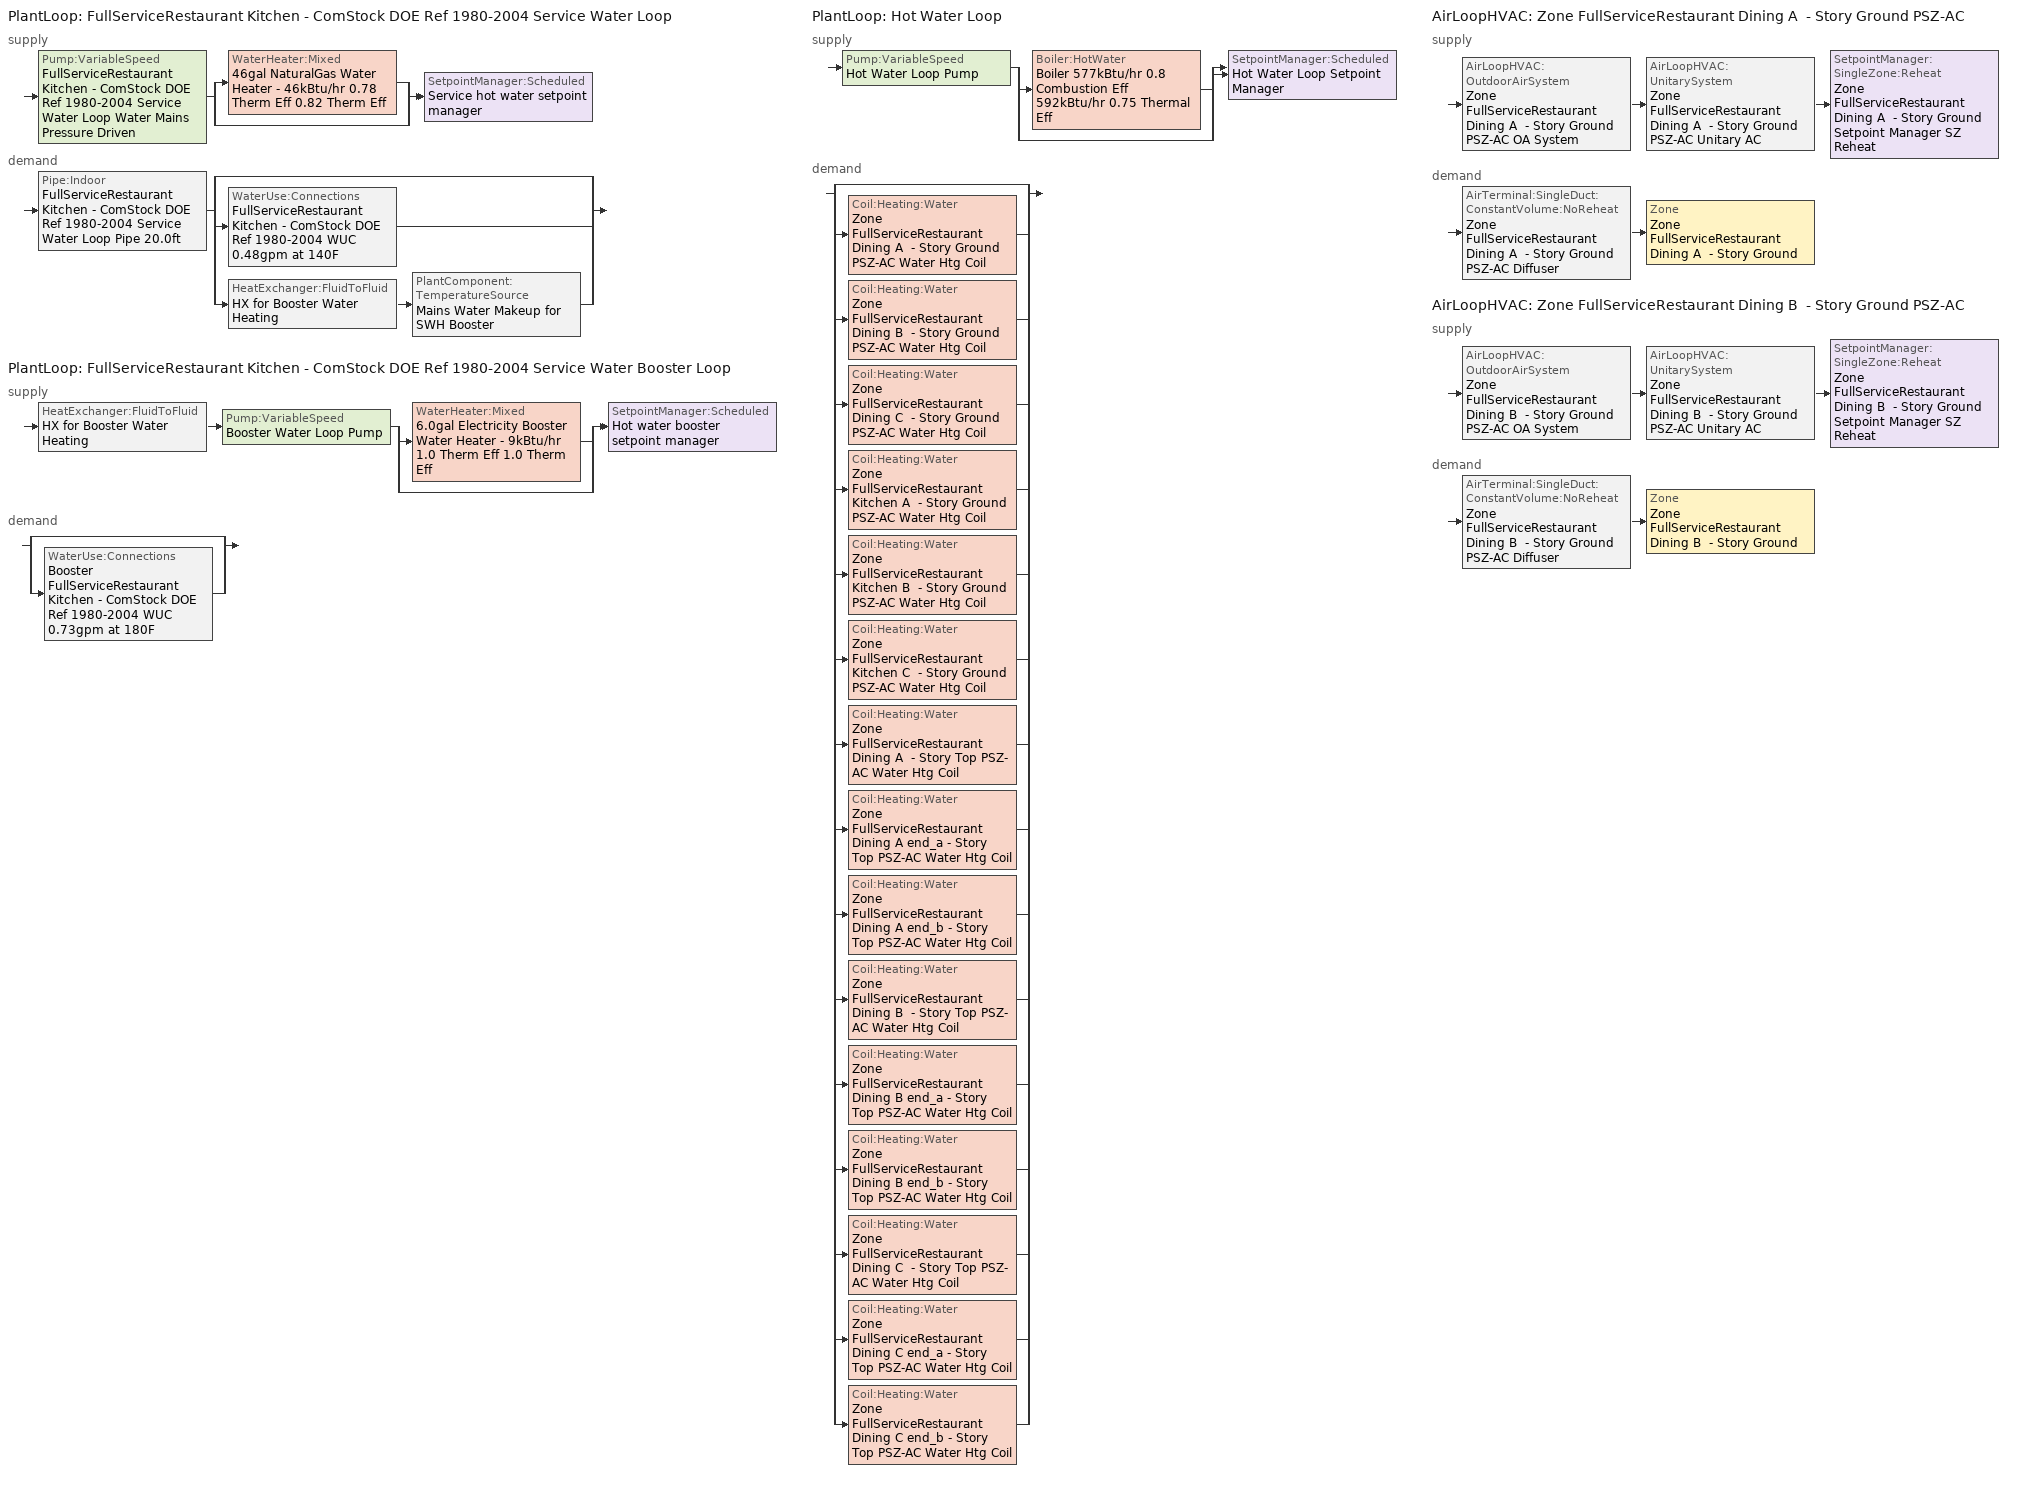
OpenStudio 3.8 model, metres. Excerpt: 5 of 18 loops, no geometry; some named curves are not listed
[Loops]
PlantLoop 'FullServiceRestaurant Kitchen - ComStock DOE Ref 1980-2004 Service Water Loop'
 supply: Pump:VariableSpeed 'FullServiceRestaurant Kitchen - ComStock DOE Ref 1980-2004 Service Water Loop Water Mains Pressure Driven' > split
  | WaterHeater:Mixed '46gal NaturalGas Water Heater - 46kBtu/hr 0.78 Therm Eff 0.82 Therm Eff'
  | bypass
  join > SetpointManager:Scheduled 'Service hot water setpoint manager'
 demand: Pipe:Indoor 'FullServiceRestaurant Kitchen - ComStock DOE Ref 1980-2004 Service Water Loop Pipe 20.0ft' > split
  | bypass
  | WaterUse:Connections 'FullServiceRestaurant Kitchen - ComStock DOE Ref 1980-2004 WUC 0.48gpm at 140F'
  | HeatExchanger:FluidToFluid 'HX for Booster Water Heating' > PlantComponent:TemperatureSource 'Mains Water Makeup for SWH Booster'
PlantLoop 'FullServiceRestaurant Kitchen - ComStock DOE Ref 1980-2004 Service Water Booster Loop'
 supply: HeatExchanger:FluidToFluid 'HX for Booster Water Heating' > Pump:VariableSpeed 'Booster Water Loop Pump' > split
  | WaterHeater:Mixed '6.0gal Electricity Booster Water Heater - 9kBtu/hr 1.0 Therm Eff 1.0 Therm Eff'
  | bypass
  join > SetpointManager:Scheduled 'Hot water booster setpoint manager'
 demand: split
  | bypass
  | WaterUse:Connections 'Booster FullServiceRestaurant Kitchen - ComStock DOE Ref 1980-2004 WUC 0.73gpm at 180F'
PlantLoop 'Hot Water Loop'
 supply: Pump:VariableSpeed 'Hot Water Loop Pump' > split
  | Boiler:HotWater 'Boiler 577kBtu/hr 0.8 Combustion Eff 592kBtu/hr 0.75 Thermal Eff'
  | bypass
  join > SetpointManager:Scheduled 'Hot Water Loop Setpoint Manager'
 demand: split
  | bypass
  | Coil:Heating:Water 'Zone FullServiceRestaurant Dining A  - Story Ground PSZ-AC Water Htg Coil'
  | Coil:Heating:Water 'Zone FullServiceRestaurant Dining B  - Story Ground PSZ-AC Water Htg Coil'
  | Coil:Heating:Water 'Zone FullServiceRestaurant Dining C  - Story Ground PSZ-AC Water Htg Coil'
  | Coil:Heating:Water 'Zone FullServiceRestaurant Kitchen A  - Story Ground PSZ-AC Water Htg Coil'
  | Coil:Heating:Water 'Zone FullServiceRestaurant Kitchen B  - Story Ground PSZ-AC Water Htg Coil'
  | Coil:Heating:Water 'Zone FullServiceRestaurant Kitchen C  - Story Ground PSZ-AC Water Htg Coil'
  | Coil:Heating:Water 'Zone FullServiceRestaurant Dining A  - Story Top PSZ-AC Water Htg Coil'
  | Coil:Heating:Water 'Zone FullServiceRestaurant Dining A end_a - Story Top PSZ-AC Water Htg Coil'
  | Coil:Heating:Water 'Zone FullServiceRestaurant Dining A end_b - Story Top PSZ-AC Water Htg Coil'
  | Coil:Heating:Water 'Zone FullServiceRestaurant Dining B  - Story Top PSZ-AC Water Htg Coil'
  | Coil:Heating:Water 'Zone FullServiceRestaurant Dining B end_a - Story Top PSZ-AC Water Htg Coil'
  | Coil:Heating:Water 'Zone FullServiceRestaurant Dining B end_b - Story Top PSZ-AC Water Htg Coil'
  | Coil:Heating:Water 'Zone FullServiceRestaurant Dining C  - Story Top PSZ-AC Water Htg Coil'
  | Coil:Heating:Water 'Zone FullServiceRestaurant Dining C end_a - Story Top PSZ-AC Water Htg Coil'
  | Coil:Heating:Water 'Zone FullServiceRestaurant Dining C end_b - Story Top PSZ-AC Water Htg Coil'
AirLoopHVAC 'Zone FullServiceRestaurant Dining A  - Story Ground PSZ-AC'
 supply: AirLoopHVAC:OutdoorAirSystem 'Zone FullServiceRestaurant Dining A  - Story Ground PSZ-AC OA System' > AirLoopHVAC:UnitarySystem 'Zone FullServiceRestaurant Dining A  - Story Ground PSZ-AC Unitary AC' > SetpointManager:SingleZone:Reheat 'Zone FullServiceRestaurant Dining A  - Story Ground Setpoint Manager SZ Reheat'
 demand: AirTerminal:SingleDuct:ConstantVolume:NoReheat 'Zone FullServiceRestaurant Dining A  - Story Ground PSZ-AC Diffuser' > Zone 'Zone FullServiceRestaurant Dining A  - Story Ground'
AirLoopHVAC 'Zone FullServiceRestaurant Dining B  - Story Ground PSZ-AC'
 supply: AirLoopHVAC:OutdoorAirSystem 'Zone FullServiceRestaurant Dining B  - Story Ground PSZ-AC OA System' > AirLoopHVAC:UnitarySystem 'Zone FullServiceRestaurant Dining B  - Story Ground PSZ-AC Unitary AC' > SetpointManager:SingleZone:Reheat 'Zone FullServiceRestaurant Dining B  - Story Ground Setpoint Manager SZ Reheat'
 demand: AirTerminal:SingleDuct:ConstantVolume:NoReheat 'Zone FullServiceRestaurant Dining B  - Story Ground PSZ-AC Diffuser' > Zone 'Zone FullServiceRestaurant Dining B  - Story Ground'
[Construction]
Uninsulated copper pipe 0.75in type L: Copper pipe 0.75in type L
[Material]
Copper pipe 0.75in type L: Roughness=Smooth; Thickness {m}=0.001143; Conductivity {W/m-K}=386; Density {kg/m3}=8906.27; Specific Heat {J/kg-K}=385.1856; Thermal Absorptance=0.9; Solar Absorptance=0.7; Visible Absorptance=0.7
[Sizing:Zone] Zone Cooling Design Supply Air Temperature Input Method=SupplyAirTemperature; Zone Cooling Design Supply Air Temperature {C}=12.7778; Zone Cooling Design Supply Air Temperature Difference {deltaC}=11.11; Zone Heating Design Supply Air Temperature Input Method=SupplyAirTemperature; Zone Heating Design Supply Air Temperature {C}=50; Zone Heating Design Supply Air Temperature Difference {deltaC}=11.11; Zone Cooling Design Supply Air Humidity Ratio {kg-H2O/kg-air}=0.0085; Zone Heating Design Supply Air Humidity Ratio {kg-H2O/kg-air}=0.008; Cooling Design Air Flow Method=DesignDay; Heating Design Air Flow Method=DesignDay; Account for Dedicated Outdoor Air System=No; Dedicated Outdoor Air System Control Strategy=NeutralSupplyAir; Dedicated Outdoor Air Low Setpoint Temperature for Design {C}=autosize; Dedicated Outdoor Air High Setpoint Temperature for Design {C}=autosize; Zone Load Sizing Method=Sensible Load Only No Latent Load; Zone Latent Cooling Design Supply Air Humidity Ratio Input Method=HumidityRatioDifference; Zone Cooling Design Supply Air Humidity Ratio Difference {kgWater/kgDryAir}=0.005; Zone Latent Heating Design Supply Air Humidity Ratio Input Method=HumidityRatioDifference; Zone Humidification Design Supply Air Humidity Ratio Difference {kgWater/kgDryAir}=0.005
Zone FullServiceRestaurant Dining A  - Story Ground; Zone FullServiceRestaurant Dining B  - Story Ground
[Zone equipment]
Zone FullServiceRestaurant Dining A  - Story Ground: Zone FullServiceRestaurant Kitchen A  - Story Ground Transfer Air Source, Zone FullServiceRestaurant Dining A  - Story Ground PSZ-AC Diffuser
Zone FullServiceRestaurant Dining B  - Story Ground: Zone FullServiceRestaurant Kitchen B  - Story Ground Transfer Air Source, Zone FullServiceRestaurant Dining B  - Story Ground PSZ-AC Diffuser
[Fan:ZoneExhaust] Availability Schedule=RestaurantSitDown Kitchen_Exhaust_SCH; Fan Total Efficiency=0.0273754; Pressure Rise {Pa}=124.544; System Availability Manager Coupling Mode=Decoupled
Name | Maximum Flow Rate {m3/s}
Zone FullServiceRestaurant Kitchen A  - Story Ground Transfer Air Source | 0.0977721
Zone FullServiceRestaurant Kitchen B  - Story Ground Transfer Air Source | 0.0569023
[WaterUse:Connections] Drain Water Heat Exchanger Type=None; Drain Water Heat Exchanger Destination=Plant
Name | Water Use Equipment Name 1
Booster FullServiceRestaurant Kitchen - ComStock DOE Ref 1980-2004 WUC 0.73gpm at 180F | Booster FullServiceRestaurant Kitchen - ComStock DOE Ref 1980-2004 Service Water Use 0.73gpm at 180F
FullServiceRestaurant Kitchen - ComStock DOE Ref 1980-2004 WUC 0.48gpm at 140F | FullServiceRestaurant Kitchen - ComStock DOE Ref 1980-2004 Service Water Use 0.48gpm at 140F
[WaterUse:Equipment:Definition] Sensible Fraction Schedule=Fraction Sensible - 0.2; Latent Fraction Schedule=Fraction Latent - 0.05
Name | Peak Flow Rate {m3/s} | Target Temperature Schedule
Booster FullServiceRestaurant Kitchen - ComStock DOE Ref 1980-2004 Service Water Use Def 0.73gpm | 4.57508e-05 | Mixed Water At Faucet Temp - 180F
FullServiceRestaurant Kitchen - ComStock DOE Ref 1980-2004 Service Water Use Def 0.48gpm | 3.05005e-05 | Mixed Water At Faucet Temp - 140F
[WaterUse:Equipment] Flow Rate Fraction Schedule=RestaurantSitDown BLDG_SWH_SCH
Name | Water Use Equipment Definition
Booster FullServiceRestaurant Kitchen - ComStock DOE Ref 1980-2004 Service Water Use 0.73gpm at 180F | Booster FullServiceRestaurant Kitchen - ComStock DOE Ref 1980-2004 Service Water Use Def 0.73gpm
FullServiceRestaurant Kitchen - ComStock DOE Ref 1980-2004 Service Water Use 0.48gpm at 140F | FullServiceRestaurant Kitchen - ComStock DOE Ref 1980-2004 Service Water Use Def 0.48gpm
[PlantLoop] Glycol Concentration=0; Load Distribution Scheme=Optimal
Name | Maximum Loop Temperature {C} | Minimum Loop Temperature {C} | Maximum Loop Flow Rate {m3/s} | Plant Loop Volume {m3} | Fluid Type
FullServiceRestaurant Kitchen - ComStock DOE Ref 1980-2004 Service Water Loop | 60 | 10 | 0.000411757 | 0.0494108
FullServiceRestaurant Kitchen - ComStock DOE Ref 1980-2004 Service Water Booster Loop |  |  | 4.57508e-05 | 0.00549009
Hot Water Loop |  | 10 | 0.00319656 | 0.383587 | Water
[Sizing:Plant] Loop Type=Heating; Sizing Option=NonCoincident; Zone Timesteps in Averaging Window=1; Coincident Sizing Factor Mode=None
Name | Design Loop Exit Temperature {C} | Loop Design Temperature Difference {deltaC}
FullServiceRestaurant Kitchen - ComStock DOE Ref 1980-2004 Service Water Loop | 60 | 5
FullServiceRestaurant Kitchen - ComStock DOE Ref 1980-2004 Service Water Booster Loop | 82.2222 | 5
Hot Water Loop | 82.2222 | 11.1111
[SetpointManager:Scheduled] Control Variable=Temperature
Name | Schedule | Setpoint Node or NodeList
Service hot water setpoint manager | Service Water Loop Temp - 140F | FullServiceRestaurant Kitchen - ComStock DOE Ref 1980-2004 Service Water Loop Supply Outlet Node
Hot water booster setpoint manager | Service Water Booster Temp - 180.00000000000006F | FullServiceRestaurant Kitchen - ComStock DOE Ref 1980-2004 Service Water Booster Loop Supply Outlet Node
Hot Water Loop Setpoint Manager | Hot Water Loop Temp - 180F | Hot Water Loop Supply Outlet Node
[Pump:VariableSpeed] Coefficient 1 of the Part Load Performance Curve=0; Coefficient 2 of the Part Load Performance Curve=3.2485; Coefficient 3 of the Part Load Performance Curve=-4.7443; Coefficient 4 of the Part Load Performance Curve=2.5294; Pump Control Type=Intermittent; Skin Loss Radiative Fraction=0.5; Design Power Sizing Method=PowerPerFlowPerPressure; Design Electric Power per Unit Flow Rate {W/(m3/s)}=348701.1; Design Shaft Power per Unit Flow Rate per Unit Head {W-s/m3-Pa}=1.28205; Design Minimum Flow Rate Fraction=0
Name | Rated Flow Rate {m3/s} | Rated Pump Head {Pa} | Rated Power Consumption {W} | Motor Efficiency | Minimum Flow Rate {m3/s}
FullServiceRestaurant Kitchen - ComStock DOE Ref 1980-2004 Service Water Loop Water Mains Pressure Driven | 0.000411757 | 0.001 | 6.39871e-07 | 0.825
Booster Water Loop Pump | 4.57508e-05 | 0 | 0 | 1 | 0
Hot Water Loop Pump | 0.00319656 | 179344 | 874.976 | 0.84
[WaterHeater:Mixed] Deadband Temperature Difference {deltaC}=2; Heater Control Type=Cycle; Off Cycle Parasitic Fuel Consumption Rate {W}=0; Off Cycle Parasitic Heat Fraction to Tank=0; On Cycle Parasitic Fuel Consumption Rate {W}=0; On Cycle Parasitic Heat Fraction to Tank=0; Ambient Temperature Indicator=Schedule; Use Side Effectiveness=1; Source Side Effectiveness=1; Use Side Design Flow Rate {m3/s}=autosize; Source Side Design Flow Rate {m3/s}=autosize; Indirect Water Heating Recovery Time {hr}=1.5; Source Side Flow Control Mode=IndirectHeatPrimarySetpoint
Name | Tank Volume {m3} | Setpoint Temperature Schedule | Maximum Temperature Limit {C} | Heater Maximum Capacity {W} | Heater Fuel Type | Heater Thermal Efficiency | Off Cycle Parasitic Fuel Type | On Cycle Parasitic Fuel Type | Ambient Temperature Schedule | Off Cycle Loss Coefficient to Ambient Temperature {W/K} | On Cycle Loss Coefficient to Ambient Temperature {W/K}
46gal NaturalGas Water Heater - 46kBtu/hr 0.78 Therm Eff 0.82 Therm Eff | 0.172938 | Service Water Loop Temp - 140F | 60 | 13389.1 | NaturalGas | 0.82 | NaturalGas | NaturalGas | Water Heater Ambient Temp Schedule - 70.0f | 5.00171 | 5.00171
6.0gal Electricity Booster Water Heater - 9kBtu/hr 1.0 Therm Eff 1.0 Therm Eff | 0.0227125 | Service Water Booster Temp - 180.00000000000006F | 82.2222 | 2570.7 | Electricity | 1 | Electricity | Electricity | Water Heater Ambient Temp Schedule - 70.0 | 1.05486 | 1.05486
[WaterHeater:Sizing] Design Mode=PeakDraw; Time Storage Can Meet Peak Draw {hr}=0.538503; Time for Tank Recovery {hr}=0; Nominal Tank Volume for Autosizing Plant Connections {m3}=1
46gal NaturalGas Water Heater - 46kBtu/hr 0.78 Therm Eff 0.82 Therm Eff; 6.0gal Electricity Booster Water Heater - 9kBtu/hr 1.0 Therm Eff 1.0 Therm Eff
[Pipe:Indoor]
FullServiceRestaurant Kitchen - ComStock DOE Ref 1980-2004 Service Water Loop Pipe 20.0ft: Construction=Uninsulated copper pipe 0.75in type L; Environment Type=Schedule; Ambient Temperature Schedule=FullServiceRestaurant Kitchen - ComStock DOE Ref 1980-2004 Service Water Loop Piping Air Temp - 70F; Ambient Air Velocity Schedule=FullServiceRestaurant Kitchen - ComStock DOE Ref 1980-2004 Service Water Loop Piping Air Velocity - 0.67mph; Pipe Inside Diameter {m}=0.019939; Pipe Length {m}=6.096
[HeatExchanger:FluidToFluid]
HX for Booster Water Heating: Loop Demand Side Design Flow Rate {m3/s}=4.57508e-05; Loop Supply Side Design Flow Rate {m3/s}=4.57508e-05; Heat Exchange Model Type=Ideal; Heat Exchanger U-Factor Times Area Value {W/K}=55.7532; Control Type=UncontrolledOn; Minimum Temperature Difference to Activate Heat Exchanger {deltaC}=0.01; Heat Transfer Metering End Use Type=LoopToLoop; Component Override Cooling Control Temperature Mode=Loop; Sizing Factor=1; Operation Minimum Temperature Limit {C}=0; Operation Maximum Temperature Limit {C}=100
[PlantComponent:TemperatureSource]
Mains Water Makeup for SWH Booster: Design Volume Flow Rate {m3/s}=0.000411757; Temperature Specification Type=Scheduled; Source Temperature {C}=8; Source Temperature Schedule=Mains Water Temperature
[EnergyManagementSystem:Sensor]
Mains_Water_Temp_Sen: Output Variable or Output Meter Index Key=Environment; Output Variable or Output Meter=Site Mains Water Temperature
[EnergyManagementSystem:Actuator]
Mains_Water_Temp_Act: Actuated Component=Mains Water Temperature; Actuated Component Type=Schedule:Constant; Actuated Component Control Type=Schedule Value
[EnergyManagementSystem:Program]
Mains_Water_Prg: SET Mains_Water_Temp_Act = Mains_Water_Temp_Sen
[EnergyManagementSystem:ProgramCallingManager]
Mains_Water_Prg_Mgr: BeginTimestepBeforePredictor; Mains_Water_Prg
[Refrigeration:System] Minimum Condensing Temperature {C}=21; Refrigeration System Working Fluid Type=R404a; Suction Temperature Control Type=ConstantSuctionTemperature
Name | Refrigeration Condenser
Medium Temperature | Refrigeration Condenser Air Cooled 1
Low Temperature | Refrigeration Condenser Air Cooled 2
[Refrigeration:Compressor] Rated Return Gas Temperature {C}=18.3; Rated Subcooling {deltaC}=0
Name | Refrigeration Compressor Power Curve | Refrigeration Compressor Capacity Curve
Refrigeration Compressor 1 | MT_compressor_power_smallandold | MT_compressor_capacity_smallandold
Refrigeration Compressor 2 | LT_compressor_power_smallandold | LT_compressor_capacity_smallandold
[Refrigeration:Condenser:AirCooled] Rated Subcooling Temperature Difference {deltaC}=0; Condenser Fan Speed Control Type=VariableSpeed; Minimum Fan Air Flow Ratio=0
Name | Rated Effective Total Heat Rejection Rate Curve | Rated Fan Power {W}
Refrigeration Condenser Air Cooled 1 | Condenser Heat Rejection Function of Temperature | 96.7135
Refrigeration Condenser Air Cooled 2 | Condenser Heat Rejection Function of Temperature 1 | 71.5931
[Boiler:HotWater]
Boiler 577kBtu/hr 0.8 Combustion Eff 592kBtu/hr 0.75 Thermal Eff: Fuel Type=NaturalGas; Nominal Capacity {W}=146143; Nominal Thermal Efficiency=0.75; Efficiency Curve Temperature Evaluation Variable=LeavingBoiler; Normalized Boiler Efficiency Curve=Boiler with No Minimum Turndown; Design Water Flow Rate {m3/s}=0.00319656; Minimum Part Load Ratio=0; Maximum Part Load Ratio=1.2; Optimum Part Load Ratio=1; Water Outlet Upper Temperature Limit {C}=95; Boiler Flow Mode=LeavingSetpointModulated; On Cycle Parasitic Electric Load {W}=0; Off Cycle Parasitic Fuel Load {W}=0; Sizing Factor=1
[AirLoopHVAC] Design Return Air Flow Fraction of Supply Air Flow=1
Name | Availability Schedule | Design Supply Air Flow Rate {m3/s}
Zone FullServiceRestaurant Dining A  - Story Ground PSZ-AC | Zone FullServiceRestaurant Dining A  - Story Ground PSZ-AC Occ Sch | 0.21048
Zone FullServiceRestaurant Dining B  - Story Ground PSZ-AC | Zone FullServiceRestaurant Dining B  - Story Ground PSZ-AC Occ Sch | 0.119984
[Sizing:System] Type of Load to Size On=Sensible; Central Heating Maximum System Air Flow Ratio=1; Preheat Design Temperature {C}=7.22222; Preheat Design Humidity Ratio {kg-H2O/kg-Air}=0.008; Precool Design Temperature {C}=12.7778; Precool Design Humidity Ratio {kg-H2O/kg-Air}=0.008; Central Cooling Design Supply Air Temperature {C}=12.7778; Central Heating Design Supply Air Temperature {C}=50; Sizing Option=Coincident; 100% Outdoor Air in Cooling=No; 100% Outdoor Air in Heating=No; Central Cooling Design Supply Air Humidity Ratio {kg-H2O/kg-Air}=0.0085; Central Heating Design Supply Air Humidity Ratio {kg-H2O/kg-Air}=0.008; Cooling Design Air Flow Method=DesignDay; Heating Design Air Flow Method=DesignDay; System Outdoor Air Method=ZoneSum; Zone Maximum Outdoor Air Fraction=1; Cooling Supply Air Flow Rate Per Floor Area {m3/s-m2}=0.00996765; Cooling Fraction of Autosized Cooling Supply Air Flow Rate=1; Cooling Supply Air Flow Rate Per Unit Cooling Capacity {m3/s-W}=3.94755e-05; Heating Supply Air Flow Rate Per Floor Area {m3/s-m2}=0.00996765; Heating Fraction of Autosized Heating Supply Air Flow Rate=1; Heating Fraction of Autosized Cooling Supply Air Flow Rate=1; Heating Supply Air Flow Rate Per Unit Heating Capacity {m3/s-W}=3.15882e-05; Cooling Design Capacity Method=CoolingDesignCapacity; Cooling Design Capacity Per Floor Area {W/m2}=234.7; Fraction of Autosized Cooling Design Capacity=1; Heating Design Capacity Method=HeatingDesignCapacity; Heating Design Capacity Per Floor Area {W/m2}=157; Fraction of Autosized Heating Design Capacity=1; Central Cooling Capacity Control Method=OnOff; Occupant Diversity=1
Name | Design Outdoor Air Flow Rate {m3/s} | Cooling Design Capacity {W} | Heating Design Capacity {W}
Zone FullServiceRestaurant Dining A  - Story Ground PSZ-AC | 0.21048 | 5184.65 | 12054.42
Zone FullServiceRestaurant Dining B  - Story Ground PSZ-AC | 0.119984 | 3003.14 | 7015.54
[SetpointManager:SingleZone:Reheat] Minimum Supply Air Temperature {C}=12.7778; Maximum Supply Air Temperature {C}=50
Name | Control Zone | Setpoint Node or NodeList
Zone FullServiceRestaurant Dining A  - Story Ground Setpoint Manager SZ Reheat | Zone FullServiceRestaurant Dining A  - Story Ground | Zone FullServiceRestaurant Dining A  - Story Ground PSZ-AC Supply Outlet Node
Zone FullServiceRestaurant Dining B  - Story Ground Setpoint Manager SZ Reheat | Zone FullServiceRestaurant Dining B  - Story Ground | Zone FullServiceRestaurant Dining B  - Story Ground PSZ-AC Supply Outlet Node
[Coil:Heating:Water] Availability Schedule=Always On Discrete; Rated Inlet Water Temperature {C}=82.2222; Rated Inlet Air Temperature {C}=7.22222; Rated Outlet Water Temperature {C}=71.1111; Rated Outlet Air Temperature {C}=50
Name | U-Factor Times Area Value {W/K} | Maximum Water Flow Rate {m3/s} | Rated Capacity {W}
Zone FullServiceRestaurant Dining A  - Story Ground PSZ-AC Water Htg Coil | 276.162 | 0.000298045 | 13626.3
Zone FullServiceRestaurant Dining B  - Story Ground PSZ-AC Water Htg Coil | 158.277 | 0.000171473 | 7839.56
Zone FullServiceRestaurant Dining C  - Story Ground PSZ-AC Water Htg Coil | 263.776 | 0.000287989 | 13166.5
Zone FullServiceRestaurant Kitchen A  - Story Ground PSZ-AC Water Htg Coil | 282.373 | 0.000265892 | 12156.3
Zone FullServiceRestaurant Kitchen B  - Story Ground PSZ-AC Water Htg Coil | 205.364 | 0.000190044 | 8688.61
Zone FullServiceRestaurant Kitchen C  - Story Ground PSZ-AC Water Htg Coil | 185.13 | 0.000182803 | 8357.54
Zone FullServiceRestaurant Dining A  - Story Top PSZ-AC Water Htg Coil | 147.814 | 0.000156676 | 7163.06
Zone FullServiceRestaurant Dining A end_a - Story Top PSZ-AC Water Htg Coil | 259.131 | 0.000273443 | 12501.5
Zone FullServiceRestaurant Dining A end_b - Story Top PSZ-AC Water Htg Coil | 260.783 | 0.000274803 | 12563.7
Zone FullServiceRestaurant Dining B  - Story Top PSZ-AC Water Htg Coil | 83.3392 | 8.89809e-05 | 4068.1
Zone FullServiceRestaurant Dining B end_a - Story Top PSZ-AC Water Htg Coil | 147.159 | 0.000156138 | 7138.46
Zone FullServiceRestaurant Dining B end_b - Story Top PSZ-AC Water Htg Coil | 148.235 | 0.000157023 | 7178.89
Zone FullServiceRestaurant Dining C  - Story Top PSZ-AC Water Htg Coil | 144.554 | 0.000154002 | 7040.77
Zone FullServiceRestaurant Dining C end_a - Story Top PSZ-AC Water Htg Coil | 253.644 | 0.000268931 | 12295.2
Zone FullServiceRestaurant Dining C end_b - Story Top PSZ-AC Water Htg Coil | 255.331 | 0.000270317 | 12358.6
[Controller:WaterCoil] Action=Normal; Controller Convergence Tolerance {deltaC}=0.0001; Minimum Actuated Flow {m3/s}=0
Name | Water Coil
Zone FullServiceRestaurant Dining A  - Story Ground PSZ-AC Water Htg Coil Controller | Zone FullServiceRestaurant Dining A  - Story Ground PSZ-AC Water Htg Coil
Zone FullServiceRestaurant Dining B  - Story Ground PSZ-AC Water Htg Coil Controller | Zone FullServiceRestaurant Dining B  - Story Ground PSZ-AC Water Htg Coil
Zone FullServiceRestaurant Dining C  - Story Ground PSZ-AC Water Htg Coil Controller | Zone FullServiceRestaurant Dining C  - Story Ground PSZ-AC Water Htg Coil
Zone FullServiceRestaurant Kitchen A  - Story Ground PSZ-AC Water Htg Coil Controller | Zone FullServiceRestaurant Kitchen A  - Story Ground PSZ-AC Water Htg Coil
Zone FullServiceRestaurant Kitchen B  - Story Ground PSZ-AC Water Htg Coil Controller | Zone FullServiceRestaurant Kitchen B  - Story Ground PSZ-AC Water Htg Coil
Zone FullServiceRestaurant Kitchen C  - Story Ground PSZ-AC Water Htg Coil Controller | Zone FullServiceRestaurant Kitchen C  - Story Ground PSZ-AC Water Htg Coil
Zone FullServiceRestaurant Dining A  - Story Top PSZ-AC Water Htg Coil Controller | Zone FullServiceRestaurant Dining A  - Story Top PSZ-AC Water Htg Coil
Zone FullServiceRestaurant Dining A end_a - Story Top PSZ-AC Water Htg Coil Controller | Zone FullServiceRestaurant Dining A end_a - Story Top PSZ-AC Water Htg Coil
Zone FullServiceRestaurant Dining A end_b - Story Top PSZ-AC Water Htg Coil Controller | Zone FullServiceRestaurant Dining A end_b - Story Top PSZ-AC Water Htg Coil
Zone FullServiceRestaurant Dining B  - Story Top PSZ-AC Water Htg Coil Controller | Zone FullServiceRestaurant Dining B  - Story Top PSZ-AC Water Htg Coil
Zone FullServiceRestaurant Dining B end_a - Story Top PSZ-AC Water Htg Coil Controller | Zone FullServiceRestaurant Dining B end_a - Story Top PSZ-AC Water Htg Coil
Zone FullServiceRestaurant Dining B end_b - Story Top PSZ-AC Water Htg Coil Controller | Zone FullServiceRestaurant Dining B end_b - Story Top PSZ-AC Water Htg Coil
Zone FullServiceRestaurant Dining C  - Story Top PSZ-AC Water Htg Coil Controller | Zone FullServiceRestaurant Dining C  - Story Top PSZ-AC Water Htg Coil
Zone FullServiceRestaurant Dining C end_a - Story Top PSZ-AC Water Htg Coil Controller | Zone FullServiceRestaurant Dining C end_a - Story Top PSZ-AC Water Htg Coil
Zone FullServiceRestaurant Dining C end_b - Story Top PSZ-AC Water Htg Coil Controller | Zone FullServiceRestaurant Dining C end_b - Story Top PSZ-AC Water Htg Coil
[Coil:Heating:Electric] Availability Schedule=Always On Discrete; Efficiency=1
Name | Nominal Capacity {W}
Zone FullServiceRestaurant Dining A  - Story Ground PSZ-AC Electric Backup Htg Coil | 13626.3
Zone FullServiceRestaurant Dining B  - Story Ground PSZ-AC Electric Backup Htg Coil | 7839.56
[Coil:Cooling:DX:SingleSpeed] Availability Schedule=Always On Discrete; Rated Sensible Heat Ratio=0.701083; Rated COP {W/W}=3.14722; Rated Evaporator Fan Power Per Volume Flow Rate 2017 {W/(m3/s)}=773.3; Rated Evaporator Fan Power Per Volume Flow Rate 2023 {W/(m3/s)}=934.4; Total Cooling Capacity Function of Temperature Curve=CoilClgDXQRatio_fTwbToadbSI; Total Cooling Capacity Function of Flow Fraction Curve=CoilClgDXSnglQRatio_fCFMRatio; Energy Input Ratio Function of Temperature Curve=CoilClgDXEIRRatio_fTwbToadbSI; Energy Input Ratio Function of Flow Fraction Curve=CoilClgDXSnglEIRRatio_fCFMRatio; Part Load Fraction Correlation Curve=CoilClgDXEIRRatio_fQFrac; Minimum Outdoor Dry-Bulb Temperature for Compressor Operation {C}=-25; Nominal Time for Condensate Removal to Begin {s}=0; Ratio of Initial Moisture Evaporation Rate and Steady State Latent Capacity=0; Maximum Cycling Rate {cycles/hr}=0; Latent Capacity Time Constant {s}=0; Condenser Type=AirCooled; Evaporative Condenser Effectiveness=0.9; Evaporative Condenser Air Flow Rate {m3/s}=autosize; Evaporative Condenser Pump Rated Power Consumption {W}=autosize; Crankcase Heater Capacity {W}=0; Maximum Outdoor Dry-Bulb Temperature for Crankcase Heater Operation {C}=10; Basin Heater Capacity {W/K}=0; Basin Heater Setpoint Temperature {C}=2
Name | Rated Total Cooling Capacity {W} | Rated Air Flow Rate {m3/s}
Zone FullServiceRestaurant Dining A  - Story Ground PSZ-AC 1spd DX AC Clg Coil 22kBtu/hr 9.7SEER 23kBtu/hr 9.7SEER | 5226.71 | 0.21048
Zone FullServiceRestaurant Dining B  - Story Ground PSZ-AC 1spd DX AC Clg Coil 14kBtu/hr 9.7SEER 14kBtu/hr 9.7SEER | 2979.48 | 0.119984
[Fan:OnOff] Availability Schedule=Always On Discrete; Fan Total Efficiency=0.53625; Pressure Rise {Pa}=622.722; Motor Efficiency=0.825; Motor In Airstream Fraction=1
Name | Maximum Flow Rate {m3/s} | Fan Power Ratio Function of Speed Ratio Curve | Fan Efficiency Ratio Function of Speed Ratio Curve
Zone FullServiceRestaurant Dining A  - Story Ground PSZ-AC Fan | 0.21048 | Fan On Off Power Curve | Fan On Off Efficiency Curve
Zone FullServiceRestaurant Dining B  - Story Ground PSZ-AC Fan | 0.119984 | Fan On Off Power Curve 1 | Fan On Off Efficiency Curve 1
[AirLoopHVAC:UnitarySystem] Control Type=Load; Dehumidification Control Type=None; Availability Schedule=Always On Discrete; Fan Placement=DrawThrough; DX Heating Coil Sizing Ratio=1; Use DOAS DX Cooling Coil=No; DOAS DX Cooling Coil Leaving Minimum Air Temperature {C}=2; Latent Load Control=SensibleOnlyLoadControl; Supply Air Flow Rate Method During Cooling Operation=SupplyAirFlowRate; Supply Air Flow Rate Method During Heating Operation=SupplyAirFlowRate; Supply Air Flow Rate Method When No Cooling or Heating is Required=None; No Load Supply Air Flow Rate Control Set To Low Speed=Yes; Maximum Supply Air Temperature {C}=50; Maximum Outdoor Dry-Bulb Temperature for Supplemental Heater Operation {C}=21; Ancilliary On-Cycle Electric Power {W}=0; Ancilliary Off-Cycle Electric Power {W}=0
Name | Controlling Zone or Thermostat Location | Supply Fan | Supply Air Fan Operating Mode Schedule | Heating Coil | Cooling Coil | Supplemental Heating Coil | Supply Air Flow Rate During Cooling Operation {m3/s} | Supply Air Flow Rate During Heating Operation {m3/s}
Zone FullServiceRestaurant Dining A  - Story Ground PSZ-AC Unitary AC | Zone FullServiceRestaurant Dining A  - Story Ground | Zone FullServiceRestaurant Dining A  - Story Ground PSZ-AC Fan | Zone FullServiceRestaurant Dining A  - Story Ground PSZ-AC_night_fancycle_schedule | Zone FullServiceRestaurant Dining A  - Story Ground PSZ-AC Water Htg Coil | Zone FullServiceRestaurant Dining A  - Story Ground PSZ-AC 1spd DX AC Clg Coil 22kBtu/hr 9.7SEER 23kBtu/hr 9.7SEER | Zone FullServiceRestaurant Dining A  - Story Ground PSZ-AC Electric Backup Htg Coil | 0.21048 | 0.21048
Zone FullServiceRestaurant Dining B  - Story Ground PSZ-AC Unitary AC | Zone FullServiceRestaurant Dining B  - Story Ground | Zone FullServiceRestaurant Dining B  - Story Ground PSZ-AC Fan | Zone FullServiceRestaurant Dining B  - Story Ground PSZ-AC_night_fancycle_schedule | Zone FullServiceRestaurant Dining B  - Story Ground PSZ-AC Water Htg Coil | Zone FullServiceRestaurant Dining B  - Story Ground PSZ-AC 1spd DX AC Clg Coil 14kBtu/hr 9.7SEER 14kBtu/hr 9.7SEER | Zone FullServiceRestaurant Dining B  - Story Ground PSZ-AC Electric Backup Htg Coil | 0.119984 | 0.119984
[Controller:OutdoorAir] Economizer Control Type=NoEconomizer; Economizer Control Action Type=ModulateFlow; Economizer Maximum Limit Dry-Bulb Temperature {C}=28; Economizer Maximum Limit Enthalpy {J/kg}=64000; Lockout Type=LockoutWithCompressor; Minimum Limit Type=FixedMinimum; High Humidity Control=No; Heat Recovery Bypass Control Type=BypassWhenWithinEconomizerLimits; Economizer Operation Staging=InterlockedWithMechanicalCooling
Name | Minimum Outdoor Air Flow Rate {m3/s} | Maximum Outdoor Air Flow Rate {m3/s} | Minimum Outdoor Air Schedule | Maximum Fraction of Outdoor Air Schedule | Controller Mechanical Ventilation
Zone FullServiceRestaurant Dining A  - Story Ground PSZ-AC OA System Controller | 0.166945 | 0.21048 | Zone FullServiceRestaurant Dining A  - Story Ground PSZ-AC_night_ventcycle_schedule | ZoneFullServiceRestaurantDiningAStoryGroundPSZACmaxOASch | Controller Mechanical Ventilation 1
Zone FullServiceRestaurant Dining B  - Story Ground PSZ-AC OA System Controller | 0.0971602 | 0.119984 | Zone FullServiceRestaurant Dining B  - Story Ground PSZ-AC_night_ventcycle_schedule | ZoneFullServiceRestaurantDiningBStoryGroundPSZACmaxOASch | Controller Mechanical Ventilation 2
[Controller:MechanicalVentilation] Availability Schedule=Always On Discrete
Controller Mechanical Ventilation 1; Controller Mechanical Ventilation 2
[AirLoopHVAC:OutdoorAirSystem]
Name | Controller
Zone FullServiceRestaurant Dining A  - Story Ground PSZ-AC OA System | Zone FullServiceRestaurant Dining A  - Story Ground PSZ-AC OA System Controller
Zone FullServiceRestaurant Dining B  - Story Ground PSZ-AC OA System | Zone FullServiceRestaurant Dining B  - Story Ground PSZ-AC OA System Controller
[AvailabilityManager:NightCycle] Applicability Schedule=Always On Discrete; Control Type=CycleOnAny; Thermostat Tolerance {deltaC}=1; Cycling Run Time {s}=1800
Availability Manager Night Cycle 1; Availability Manager Night Cycle 2; Availability Manager Night Cycle 3; Availability Manager Night Cycle 4; Availability Manager Night Cycle 5
[AirTerminal:SingleDuct:ConstantVolume:NoReheat] Availability Schedule=Always On Discrete
Name | Maximum Air Flow Rate {m3/s}
Zone FullServiceRestaurant Dining A  - Story Ground PSZ-AC Diffuser | 0.21048
Zone FullServiceRestaurant Dining B  - Story Ground PSZ-AC Diffuser | 0.119984
[Schedule:Ruleset]
Name | Default Day Schedule | Summer Design Day Schedule | Winter Design Day Schedule
RestaurantSitDown Kitchen_Exhaust_SCH | RestaurantSitDown Kitchen_Exhaust_SCH Default | RestaurantSitDown Kitchen_Exhaust_SCH Summer Design Day | RestaurantSitDown Kitchen_Exhaust_SCH Winter Design Day
RestaurantSitDown BLDG_SWH_SCH | RestaurantSitDown BLDG_SWH_SCH Default | RestaurantSitDown BLDG_SWH_SCH Summer Design Day | RestaurantSitDown BLDG_SWH_SCH Winter Design Day
Fraction Sensible - 0.2 | Fraction Sensible - 0.2 Default
Fraction Latent - 0.05 | Fraction Latent - 0.05 Default
Mixed Water At Faucet Temp - 180F | Mixed Water At Faucet Temp - 180F Default
Mixed Water At Faucet Temp - 140F | Mixed Water At Faucet Temp - 140F Default
Service Water Loop Temp - 140F | Service Water Loop Temp - 140F Default
Water Heater Ambient Temp Schedule - 70.0f | Water Heater Ambient Temp Schedule - 70.0f Default
FullServiceRestaurant Kitchen - ComStock DOE Ref 1980-2004 Service Water Loop Piping Air Temp - 70F | FullServiceRestaurant Kitchen - ComStock DOE Ref 1980-2004 Service Water Loop Piping Air Temp - 70F Default
FullServiceRestaurant Kitchen - ComStock DOE Ref 1980-2004 Service Water Loop Piping Air Velocity - 0.67mph | FullServiceRestaurant Kitchen - ComStock DOE Ref 1980-2004 Service Water Loop Piping Air Velocity - 0.67mph Default
Service Water Booster Temp - 180.00000000000006F | Service Water Booster Temp - 180.00000000000006F Default
Water Heater Ambient Temp Schedule - 70.0 | Water Heater Ambient Temp Schedule - 70.0 Default
Hot Water Loop Temp - 180F | Hot Water Loop Temp - 180F Default
Zone FullServiceRestaurant Dining A  - Story Ground PSZ-AC Occ Sch | Zone FullServiceRestaurant Dining A  - Story Ground PSZ-AC Occ Sch Default | Zone FullServiceRestaurant Dining A  - Story Ground PSZ-AC Occ Sch Summer Design Day | Zone FullServiceRestaurant Dining A  - Story Ground PSZ-AC Occ Sch Winter Design Day
Zone FullServiceRestaurant Dining B  - Story Ground PSZ-AC Occ Sch | Zone FullServiceRestaurant Dining B  - Story Ground PSZ-AC Occ Sch Default | Zone FullServiceRestaurant Dining B  - Story Ground PSZ-AC Occ Sch Summer Design Day | Zone FullServiceRestaurant Dining B  - Story Ground PSZ-AC Occ Sch Winter Design Day
ZoneFullServiceRestaurantDiningAStoryGroundPSZACmaxOASch | ZoneFullServiceRestaurantDiningAStoryGroundPSZACmaxOASchDefault
ZoneFullServiceRestaurantDiningBStoryGroundPSZACmaxOASch | ZoneFullServiceRestaurantDiningBStoryGroundPSZACmaxOASchDefault
Zone FullServiceRestaurant Dining A  - Story Ground PSZ-AC_night_fancycle_schedule | Zone FullServiceRestaurant Dining A  - Story Ground PSZ-AC Occ Sch Default 1 | Zone FullServiceRestaurant Dining A  - Story Ground PSZ-AC Occ Sch Summer Design Day 1 | Zone FullServiceRestaurant Dining A  - Story Ground PSZ-AC Occ Sch Winter Design Day 1
Zone FullServiceRestaurant Dining B  - Story Ground PSZ-AC_night_fancycle_schedule | Zone FullServiceRestaurant Dining B  - Story Ground PSZ-AC Occ Sch Default 1 | Zone FullServiceRestaurant Dining B  - Story Ground PSZ-AC Occ Sch Summer Design Day 1 | Zone FullServiceRestaurant Dining B  - Story Ground PSZ-AC Occ Sch Winter Design Day 1
[Schedule:Day]
RestaurantSitDown Kitchen_Exhaust_SCH Default: Average, 9, 45, 0, 22, 0, 1, 24, 0, 0
RestaurantSitDown Kitchen_Exhaust_SCH Winter Design Day; RestaurantSitDown Kitchen_Exhaust_SCH Summer Design Day: 5, 0, 0, 24, 0, 1
RestaurantSitDown Kitchen_Exhaust_SCH Default|WntrDsn|SmrDsn|Sun|Wkdy Day; autogen Schedule Rule 11 1_day_sch: Average, 5, 0, 0, 24, 0, 1
RestaurantSitDown BLDG_SWH_SCH Default: Average, 8, 45, 0, 9, 0, 0.009375, 9, 15, 0.01875, 9, 30, 0.028125, 9, 45, 0.0375, 10, 0, 0.046875, 10, 15, 0.05625, 10, 30, 0.065625, 10, 45, 0.075, 11, 0, 0.084375, 11, 15, 0.09375, 11, 30, 0.103125, 11, 45, 0.1125, 12, 0, 0.121875, 12, 15, 0.13125, 12, 30, 0.140625, 12, 45, 0.15, 13, 45, 0.15, 14, 0, 0.216667, 14, 15, 0.283333, 14, 30, 0.35, 14, 45, 0.416667, 15, 0, 0.483333, 15, 3, 0.5, 15, 18, 0.380952, 15, 33, 0.361905, 15, 48, 0.342857, 16, 3, 0.32381, 16, 18, 0.304762, 16, 22, 0.3, 17, 52, 0.3, 18, 7, 0.325, 18, 22, 0.35, 18, 37, 0.375, 18, 52, 0.4, 19, 7, 0.425, 19, 22, 0.45, 19, 37, 0.475, 19, 52, 0.5, 20, 7, 0.46, 20, 22, 0.42, 20, 30, 0.4, 20, 45, 0.35, 21, 0, 0.3, 21, 15, 0.25, 21, 30, 0.2, 21, 45, 0.2125, 22, 0, 0.225, 22, 15, 0.2375, 22, 30, 0.25, 22, 45, 0.1875, 23, 0, 0.125, 23, 15, 0.0625, 23, 30, 0, 24, 0, 0
RestaurantSitDown BLDG_SWH_SCH Summer Design Day: 1, 0, 0.2, 6, 0, 0, 7, 0, 0.15, 8, 0, 0.6, 9, 0, 0.55, 10, 0, 0.45, 11, 0, 0.4, 12, 0, 0.45, 13, 0, 0.4, 14, 0, 0.35, 17, 0, 0.3, 18, 0, 0.4, 19, 0, 0.55, 20, 0, 0.6, 21, 0, 0.5, 22, 0, 0.55, 23, 0, 0.45, 24, 0, 0.25
RestaurantSitDown BLDG_SWH_SCH SmrDsn|Wkdy Day: Average, 7, 15, 0, 7, 30, 0.0375, 7, 45, 0.075, 8, 0, 0.1125, 8, 15, 0.15, 8, 30, 0.2625, 8, 45, 0.375, 9, 0, 0.4875, 9, 15, 0.6, 9, 30, 0.5875, 9, 45, 0.575, 10, 0, 0.5625, 10, 15, 0.55, 10, 30, 0.525, 10, 45, 0.5, 11, 0, 0.475, 11, 15, 0.45, 11, 22, 0.35, 11, 37, 0.3375, 11, 52, 0.325, 12, 7, 0.3125, 12, 22, 0.3, 14, 22, 0.3, 14, 37, 0.325, 14, 52, 0.35, 15, 7, 0.375, 15, 22, 0.4, 15, 37, 0.4375, 15, 52, 0.475, 16, 7, 0.5125, 16, 22, 0.55, 16, 30, 0.45, 16, 45, 0.4, 17, 0, 0.35, 17, 15, 0.3, 17, 30, 0.25, 17, 45, 0.2375, 18, 0, 0.225, 18, 15, 0.2125, 18, 30, 0.2, 18, 45, 0.15, 19, 0, 0.1, 19, 15, 0.05, 19, 30, 0, 24, 0, 0
RestaurantSitDown BLDG_SWH_SCH Winter Design Day: 1, 0, 0.2, 6, 0, 0, 9, 0, 0.15, 10, 0, 0.5, 11, 0, 0.45, 13, 0, 0.5, 14, 0, 0.45, 16, 0, 0.4, 17, 0, 0.35, 18, 0, 0.4, 20, 0, 0.55, 21, 0, 0.5, 22, 0, 0.55, 23, 0, 0.4, 24, 0, 0.3
RestaurantSitDown BLDG_SWH_SCH WntrDsn|Sat Day: Average, 9, 15, 0, 9, 30, 0.0125, 9, 45, 0.025, 10, 0, 0.0375, 10, 15, 0.05, 10, 30, 0.0625, 10, 45, 0.075, 11, 0, 0.0875, 11, 15, 0.1, 11, 30, 0.1125, 11, 45, 0.125, 12, 0, 0.1375, 12, 15, 0.15, 13, 15, 0.15, 13, 30, 0.2375, 13, 45, 0.325, 14, 0, 0.4125, 14, 15, 0.5, 14, 30, 0.48, 14, 45, 0.46, 14, 52, 0.45, 15, 7, 0.4375, 15, 22, 0.425, 15, 37, 0.4125, 15, 52, 0.4, 16, 52, 0.4, 17, 7, 0.3875, 17, 22, 0.375, 17, 37, 0.3625, 17, 52, 0.35, 18, 7, 0.3625, 18, 22, 0.375, 18, 37, 0.3875, 18, 52, 0.4, 19, 7, 0.4375, 19, 22, 0.475, 19, 37, 0.5125, 19, 52, 0.55, 20, 7, 0.49, 20, 22, 0.43, 20, 30, 0.4, 20, 45, 0.375, 21, 0, 0.35, 21, 15, 0.325, 21, 30, 0.3, 21, 45, 0.275, 22, 0, 0.25, 22, 15, 0.225, 22, 30, 0.2, 22, 45, 0.15, 23, 0, 0.1, 23, 15, 0.05, 23, 30, 0, 24, 0, 0
Fraction Sensible - 0.2 Default: 24, 0, 0.2
Fraction Latent - 0.05 Default: 24, 0, 0.05
Mixed Water At Faucet Temp - 180F Default; Service Water Booster Temp - 180.00000000000006F Default; Hot Water Loop Temp - 180F Default: 24, 0, 82.2222
Mixed Water At Faucet Temp - 140F Default; Service Water Loop Temp - 140F Default: 24, 0, 60
Water Heater Ambient Temp Schedule - 70.0f Default; FullServiceRestaurant Kitchen - ComStock DOE Ref 1980-2004 Service Water Loop Piping Air Temp - 70F Default; Water Heater Ambient Temp Schedule - 70.0 Default: 24, 0, 21.1111
FullServiceRestaurant Kitchen - ComStock DOE Ref 1980-2004 Service Water Loop Piping Air Velocity - 0.67mph Default: 24, 0, 0.3
Zone FullServiceRestaurant Dining A  - Story Ground PSZ-AC Occ Sch Default; Zone FullServiceRestaurant Dining B  - Story Ground PSZ-AC Occ Sch Default; Zone FullServiceRestaurant Dining A  - Story Ground PSZ-AC Occ Sch Default 1; Zone FullServiceRestaurant Dining B  - Story Ground PSZ-AC Occ Sch Default 1: 8, 15, 0, 17, 45, 1, 24, 0, 0
Zone FullServiceRestaurant Dining A  - Story Ground PSZ-AC Occ Sch Winter Design Day; Zone FullServiceRestaurant Dining A  - Story Ground PSZ-AC Occ Sch Summer Design Day; Zone FullServiceRestaurant Dining B  - Story Ground PSZ-AC Occ Sch Winter Design Day; Zone FullServiceRestaurant Dining B  - Story Ground PSZ-AC Occ Sch Summer Design Day; Zone FullServiceRestaurant Dining A  - Story Ground PSZ-AC Occ Sch Summer Design Day 1; Zone FullServiceRestaurant Dining A  - Story Ground PSZ-AC Occ Sch Winter Design Day 1; Zone FullServiceRestaurant Dining B  - Story Ground PSZ-AC Occ Sch Summer Design Day 1; Zone FullServiceRestaurant Dining B  - Story Ground PSZ-AC Occ Sch Winter Design Day 1: 24, 0, 1
Zone FullServiceRestaurant Dining A  - Story Ground PSZ-AC Occ Sch Saturday; Zone FullServiceRestaurant Dining B  - Story Ground PSZ-AC Occ Sch Saturday; Zone FullServiceRestaurant Dining A  - Story Ground PSZ-AC Occ Sch Saturday 1; Zone FullServiceRestaurant Dining B  - Story Ground PSZ-AC Occ Sch Saturday 1: 11, 15, 0, 22, 0, 1, 24, 0, 0
Zone FullServiceRestaurant Dining A  - Story Ground PSZ-AC Occ Sch Sunday; Zone FullServiceRestaurant Dining B  - Story Ground PSZ-AC Occ Sch Sunday; Zone FullServiceRestaurant Dining A  - Story Ground PSZ-AC Occ Sch Sunday 1; Zone FullServiceRestaurant Dining B  - Story Ground PSZ-AC Occ Sch Sunday 1: 11, 15, 0, 21, 45, 1, 24, 0, 0
ZoneFullServiceRestaurantDiningAStoryGroundPSZACmaxOASchDefault; ZoneFullServiceRestaurantDiningBStoryGroundPSZACmaxOASchDefault: 24, 0, 0.7
[Schedule:Rule]
Schedule Rule 11: Schedule Ruleset=RestaurantSitDown Kitchen_Exhaust_SCH; Rule Order=0; Day Schedule=RestaurantSitDown Kitchen_Exhaust_SCH Default|WntrDsn|SmrDsn|Sun|Wkdy Day; Apply Sunday=Yes; Apply Monday=Yes; Apply Tuesday=Yes; Apply Wednesday=Yes; Apply Thursday=Yes; Apply Friday=Yes; Date Specification Type=DateRange; Start Month=1; Start Day=1; End Month=12; End Day=31
Schedule Rule 13: Schedule Ruleset=RestaurantSitDown BLDG_SWH_SCH; Rule Order=1; Day Schedule=RestaurantSitDown BLDG_SWH_SCH SmrDsn|Wkdy Day; Apply Monday=Yes; Apply Tuesday=Yes; Apply Wednesday=Yes; Apply Thursday=Yes; Apply Friday=Yes; Date Specification Type=DateRange; Start Month=1; Start Day=1; End Month=12; End Day=31
Schedule Rule 14: Schedule Ruleset=RestaurantSitDown BLDG_SWH_SCH; Rule Order=0; Day Schedule=RestaurantSitDown BLDG_SWH_SCH WntrDsn|Sat Day; Date Specification Type=DateRange; Start Month=1; Start Day=1; End Month=12; End Day=31; Apply Saturday=Yes
autogen Schedule Rule 11 1: Schedule Ruleset=RestaurantSitDown Kitchen_Exhaust_SCH; Rule Order=1; Day Schedule=autogen Schedule Rule 11 1_day_sch; Apply Sunday=Yes; Apply Monday=Yes; Apply Tuesday=Yes; Apply Wednesday=Yes; Apply Thursday=Yes; Apply Friday=Yes; Date Specification Type=SpecificDates; Apply Saturday=Yes; Specific Month 1=1; Specific Day 1=7; Specific Month 2=1; Specific Day 2=14; Specific Month 3=1; Specific Day 3=21; Specific Month 4=1; Specific Day 4=28; Specific Month 5=2; Specific Day 5=4; Specific Month 6=2; Specific Day 6=11; Specific Month 7=2; Specific Day 7=18; Specific Month 8=2; Specific Day 8=25; Specific Month 9=3; Specific Day 9=4; Specific Month 10=3; Specific Day 10=11; Specific Month 11=3; Specific Day 11=18; Specific Month 12=3; Specific Day 12=25; Specific Month 13=4; Specific Day 13=1; Specific Month 14=4; Specific Day 14=8; Specific Month 15=4; Specific Day 15=15; Specific Month 16=4; Specific Day 16=22; Specific Month 17=4; Specific Day 17=29; Specific Month 18=5; Specific Day 18=6; Specific Month 19=5; Specific Day 19=13; Specific Month 20=5; Specific Day 20=20; Specific Month 21=5; Specific Day 21=27; Specific Month 22=6; Specific Day 22=3; Specific Month 23=6; Specific Day 23=10; Specific Month 24=6; Specific Day 24=17; Specific Month 25=6; Specific Day 25=24; Specific Month 26=7; Specific Day 26=1; Specific Month 27=7; Specific Day 27=8; Specific Month 28=7; Specific Day 28=15; Specific Month 29=7; Specific Day 29=22; Specific Month 30=7; Specific Day 30=29; Specific Month 31=8; Specific Day 31=5; Specific Month 32=8; Specific Day 32=12; Specific Month 33=8; Specific Day 33=19; Specific Month 34=8; Specific Day 34=26; Specific Month 35=9; Specific Day 35=2; Specific Month 36=9; Specific Day 36=9; Specific Month 37=9; Specific Day 37=16; Specific Month 38=9; Specific Day 38=23; Specific Month 39=9; Specific Day 39=30; Specific Month 40=10; Specific Day 40=7; Specific Month 41=10; Specific Day 41=14; Specific Month 42=10; Specific Day 42=21; Specific Month 43=10; Specific Day 43=28; Specific Month 44=11; Specific Day 44=4; Specific Month 45=11; Specific Day 45=11; Specific Month 46=11; Specific Day 46=18; Specific Month 47=11; Specific Day 47=25; Specific Month 48=12; Specific Day 48=2; Specific Month 49=12; Specific Day 49=9; Specific Month 50=12; Specific Day 50=16; Specific Month 51=12; Specific Day 51=23; Specific Month 52=12; Specific Day 52=30
Zone FullServiceRestaurant Dining A  - Story Ground PSZ-AC Occ Sch Saturday Rule: Schedule Ruleset=Zone FullServiceRestaurant Dining A  - Story Ground PSZ-AC Occ Sch; Rule Order=1; Day Schedule=Zone FullServiceRestaurant Dining A  - Story Ground PSZ-AC Occ Sch Saturday; Date Specification Type=DateRange; Start Month=1; Start Day=1; End Month=12; End Day=31; Apply Saturday=Yes
Zone FullServiceRestaurant Dining A  - Story Ground PSZ-AC Occ Sch Sunday Rule: Schedule Ruleset=Zone FullServiceRestaurant Dining A  - Story Ground PSZ-AC Occ Sch; Rule Order=0; Day Schedule=Zone FullServiceRestaurant Dining A  - Story Ground PSZ-AC Occ Sch Sunday; Apply Sunday=Yes; Date Specification Type=DateRange; Start Month=1; Start Day=1; End Month=12; End Day=31
Zone FullServiceRestaurant Dining B  - Story Ground PSZ-AC Occ Sch Saturday Rule: Schedule Ruleset=Zone FullServiceRestaurant Dining B  - Story Ground PSZ-AC Occ Sch; Rule Order=1; Day Schedule=Zone FullServiceRestaurant Dining B  - Story Ground PSZ-AC Occ Sch Saturday; Date Specification Type=DateRange; Start Month=1; Start Day=1; End Month=12; End Day=31; Apply Saturday=Yes
Zone FullServiceRestaurant Dining B  - Story Ground PSZ-AC Occ Sch Sunday Rule: Schedule Ruleset=Zone FullServiceRestaurant Dining B  - Story Ground PSZ-AC Occ Sch; Rule Order=0; Day Schedule=Zone FullServiceRestaurant Dining B  - Story Ground PSZ-AC Occ Sch Sunday; Apply Sunday=Yes; Date Specification Type=DateRange; Start Month=1; Start Day=1; End Month=12; End Day=31
Zone FullServiceRestaurant Dining A  - Story Ground PSZ-AC Occ Sch Sunday Rule 1: Schedule Ruleset=Zone FullServiceRestaurant Dining A  - Story Ground PSZ-AC_night_fancycle_schedule; Rule Order=0; Day Schedule=Zone FullServiceRestaurant Dining A  - Story Ground PSZ-AC Occ Sch Sunday 1; Apply Sunday=Yes; Date Specification Type=DateRange; Start Month=1; Start Day=1; End Month=12; End Day=31
Zone FullServiceRestaurant Dining A  - Story Ground PSZ-AC Occ Sch Saturday Rule 1: Schedule Ruleset=Zone FullServiceRestaurant Dining A  - Story Ground PSZ-AC_night_fancycle_schedule; Rule Order=1; Day Schedule=Zone FullServiceRestaurant Dining A  - Story Ground PSZ-AC Occ Sch Saturday 1; Date Specification Type=DateRange; Start Month=1; Start Day=1; End Month=12; End Day=31; Apply Saturday=Yes
Zone FullServiceRestaurant Dining B  - Story Ground PSZ-AC Occ Sch Sunday Rule 1: Schedule Ruleset=Zone FullServiceRestaurant Dining B  - Story Ground PSZ-AC_night_fancycle_schedule; Rule Order=0; Day Schedule=Zone FullServiceRestaurant Dining B  - Story Ground PSZ-AC Occ Sch Sunday 1; Apply Sunday=Yes; Date Specification Type=DateRange; Start Month=1; Start Day=1; End Month=12; End Day=31
Zone FullServiceRestaurant Dining B  - Story Ground PSZ-AC Occ Sch Saturday Rule 1: Schedule Ruleset=Zone FullServiceRestaurant Dining B  - Story Ground PSZ-AC_night_fancycle_schedule; Rule Order=1; Day Schedule=Zone FullServiceRestaurant Dining B  - Story Ground PSZ-AC Occ Sch Saturday 1; Date Specification Type=DateRange; Start Month=1; Start Day=1; End Month=12; End Day=31; Apply Saturday=Yes
[Schedule:Constant]
Name | Value
Always On Discrete; Zone FullServiceRestaurant Dining A  - Story Ground PSZ-AC_night_ventcycle_schedule; Zone FullServiceRestaurant Dining B  - Story Ground PSZ-AC_night_ventcycle_schedule | 1
Mains Water Temperature | 10
[Curve:Exponent] Coefficient1 Constant=1; Coefficient2 Constant=0; Coefficient3 Constant=0; Minimum Value of x=0; Maximum Value of x=1
Fan On Off Power Curve; Fan On Off Power Curve 1
[Curve:Cubic]
Name | Coefficient1 Constant | Coefficient2 x | Coefficient3 x**2 | Coefficient4 x**3 | Minimum Value of x | Maximum Value of x
Fan On Off Efficiency Curve; Fan On Off Efficiency Curve 1 | 1 | 0 | 0 | 0 | 0 | 1
CoilClgDXEIRRatio_fQFrac | 0 | 5.1091 | -8.5515 | 4.4744 | 0.7 | 1
Boiler with No Minimum Turndown | 0.7463 | 1.3196 | -2.2154 | 1.1674 | 0 | 1.3
[Curve:Biquadratic] Minimum Value of x=13.89; Maximum Value of x=25; Minimum Value of y=23.89; Maximum Value of y=46.11; Minimum Curve Output=0.77
Name | Coefficient1 Constant | Coefficient2 x | Coefficient3 x**2 | Coefficient4 y | Coefficient5 y**2 | Coefficient6 x*y | Maximum Curve Output
CoilClgDXQRatio_fTwbToadbSI | 0.86779 | 0.014245 | 0.000554 | -0.007569 | 3.2e-05 | -0.000191 | 1.29
CoilClgDXEIRRatio_fTwbToadbSI | 0.116709 | 0.028458 | -0.000411 | 0.021422 | 0.000162 | -0.00068 | 1.33
[Curve:Quadratic]
Name | Coefficient1 Constant | Coefficient2 x | Coefficient3 x**2 | Minimum Value of x | Maximum Value of x
CoilClgDXSnglQRatio_fCFMRatio | 0.8 | 0.2 | 0 | 0.5 | 1.5
CoilClgDXSnglEIRRatio_fCFMRatio | 1.156 | -0.1816 | 0.0256 | 0 | 1
